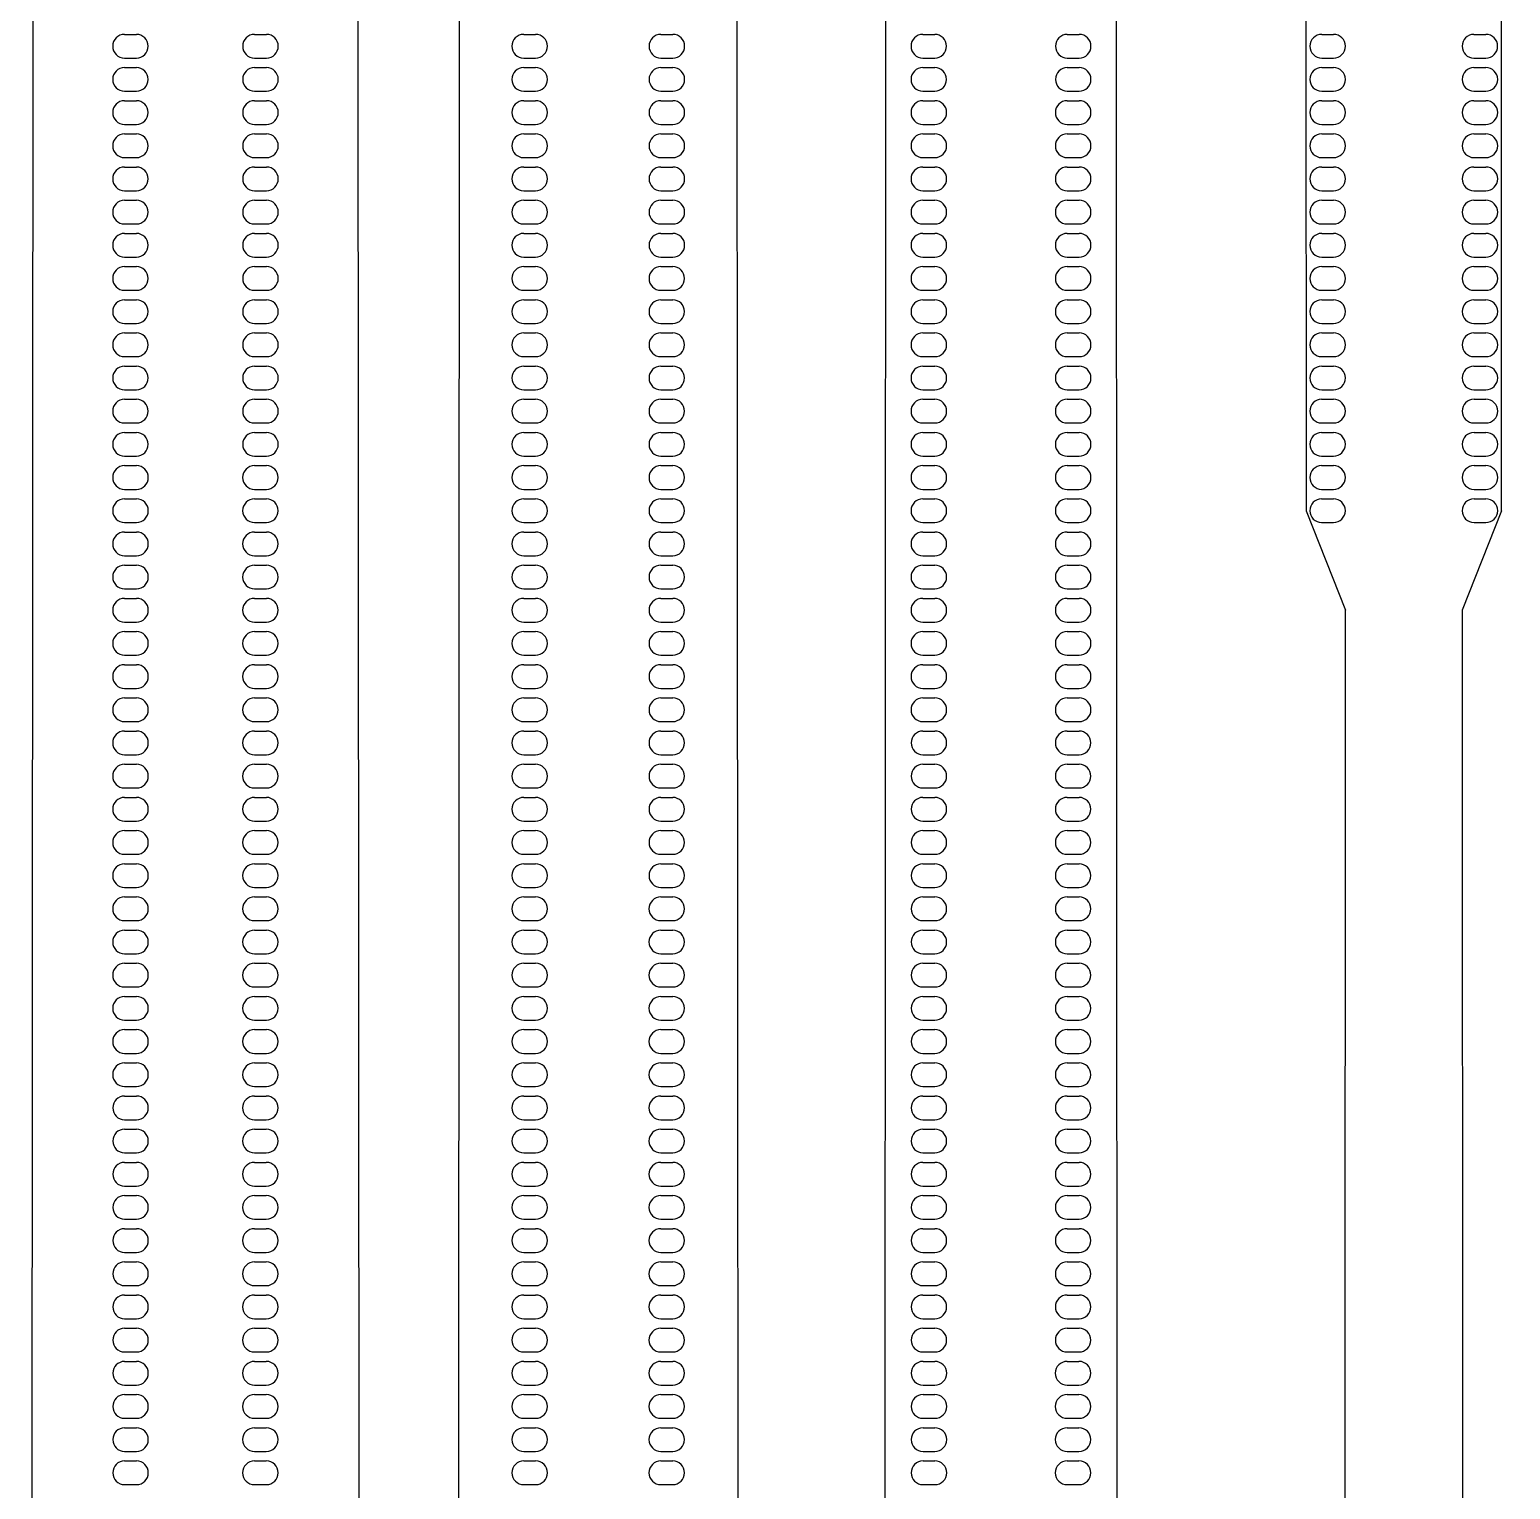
# Model space of a CAD drawing. Header units: millimetres. Extents: x -12.5 to 12.5, y -37.5 to 37.5.
# Drawn here: x -2.9 to 0.225, y -15.515 to -12.435 of the extents above; entities that cross this region are included whole.
import ezdxf

# ---------------------------------------------------------------- set-up
doc = ezdxf.new("R2010")
doc.units = ezdxf.units.MM

msp = doc.modelspace()

# ---------------------------------------------------------------- linework, layer by layer
at = {"color": 7, "linetype": 'Continuous'}
for p, q in [((-2.875, 24), (-2.9, -25)), ((-2.2, -25), (-2.225, 24)), ((-1.975, 24), (-2, -25)), ((-1.4, -25), (-1.425, 24)), ((-1.075, 24), (-1.1, -25)), ((-0.6, -25), (-0.625, 24)), ((-0.225, 24), (-0.2059, -13.45)), ((0.2059, -13.45), (0.225, 24)), ((-2.6997, -12.445), (-2.6747, -12.445)), ((-2.4253, -12.445), (-2.4003, -12.445)), ((-1.8573, -12.445), (-1.8323, -12.445)), ((-1.5677, -12.445), (-1.5427, -12.445)), ((-1.0149, -12.445), (-0.9899, -12.445)), ((-0.7101, -12.445), (-0.6851, -12.445)), ((-0.1731, -12.445), (-0.1481, -12.445)), ((0.1481, -12.445), (0.1731, -12.445)), ((-2.6997, -12.495), (-2.6747, -12.495)), ((-2.4253, -12.495), (-2.4003, -12.495)), ((-1.8573, -12.495), (-1.8323, -12.495)), ((-1.5677, -12.495), (-1.5427, -12.495)), ((-1.0149, -12.495), (-0.9899, -12.495)), ((-0.7101, -12.495), (-0.6851, -12.495)), ((-0.1731, -12.495), (-0.1481, -12.495)), ((0.1481, -12.495), (0.1731, -12.495)), ((-2.6997, -12.515), (-2.6747, -12.515)), ((-2.4253, -12.515), (-2.4003, -12.515)), ((-1.8573, -12.515), (-1.8323, -12.515)), ((-1.5677, -12.515), (-1.5427, -12.515)), ((-1.0149, -12.515), (-0.9899, -12.515)), ((-0.7101, -12.515), (-0.6851, -12.515)), ((-0.1732, -12.515), (-0.1482, -12.515)), ((0.1482, -12.515), (0.1732, -12.515)), ((-2.6997, -12.565), (-2.6747, -12.565)), ((-2.6997, -12.585), (-2.6747, -12.585)), ((-2.4253, -12.565), (-2.4003, -12.565)), ((-2.4253, -12.585), (-2.4003, -12.585)), ((-1.8573, -12.565), (-1.8323, -12.565)), ((-1.8573, -12.585), (-1.8323, -12.585)), ((-1.5677, -12.565), (-1.5427, -12.565)), ((-1.5677, -12.585), (-1.5427, -12.585)), ((-1.0149, -12.565), (-0.9899, -12.565)), ((-1.0148, -12.585), (-0.9898, -12.585)), ((-0.7102, -12.585), (-0.6852, -12.585)), ((-0.7101, -12.565), (-0.6851, -12.565)), ((-0.1732, -12.565), (-0.1482, -12.565)), ((-0.1732, -12.585), (-0.1482, -12.585)), ((0.1482, -12.565), (0.1732, -12.565)), ((0.1482, -12.585), (0.1732, -12.585)), ((-2.6997, -12.635), (-2.6747, -12.635)), ((-2.6997, -12.655), (-2.6747, -12.655)), ((-2.4253, -12.635), (-2.4003, -12.635)), ((-2.4253, -12.655), (-2.4003, -12.655)), ((-1.8573, -12.635), (-1.8323, -12.635)), ((-1.8573, -12.655), (-1.8323, -12.655)), ((-1.5677, -12.635), (-1.5427, -12.635)), ((-1.5677, -12.655), (-1.5427, -12.655)), ((-1.0148, -12.635), (-0.9898, -12.635)), ((-1.0148, -12.655), (-0.9898, -12.655)), ((-0.7102, -12.635), (-0.6852, -12.635)), ((-0.7102, -12.655), (-0.6852, -12.655)), ((-0.1732, -12.635), (-0.1482, -12.635)), ((-0.1732, -12.655), (-0.1482, -12.655)), ((0.1482, -12.635), (0.1732, -12.635)), ((0.1482, -12.655), (0.1732, -12.655)), ((-2.6997, -12.705), (-2.6747, -12.705)), ((-2.4253, -12.705), (-2.4003, -12.705)), ((-1.8573, -12.705), (-1.8323, -12.705)), ((-1.5677, -12.705), (-1.5427, -12.705)), ((-1.0148, -12.705), (-0.9898, -12.705)), ((-0.7102, -12.705), (-0.6852, -12.705)), ((-0.1732, -12.705), (-0.1482, -12.705)), ((0.1482, -12.705), (0.1732, -12.705)), ((-2.6997, -12.725), (-2.6747, -12.725)), ((-2.4253, -12.725), (-2.4003, -12.725)), ((-1.8573, -12.725), (-1.8323, -12.725)), ((-1.5677, -12.725), (-1.5427, -12.725)), ((-1.0148, -12.725), (-0.9898, -12.725)), ((-0.7102, -12.725), (-0.6852, -12.725)), ((-0.1732, -12.725), (-0.1482, -12.725)), ((0.1482, -12.725), (0.1732, -12.725)), ((-2.6997, -12.775), (-2.6747, -12.775)), ((-2.4253, -12.775), (-2.4003, -12.775)), ((-1.8573, -12.775), (-1.8323, -12.775)), ((-1.5677, -12.775), (-1.5427, -12.775)), ((-1.0148, -12.775), (-0.9898, -12.775)), ((-0.7102, -12.775), (-0.6852, -12.775)), ((-0.1732, -12.775), (-0.1482, -12.775)), ((0.1482, -12.775), (0.1732, -12.775)), ((-2.6997, -12.795), (-2.6747, -12.795)), ((-2.4253, -12.795), (-2.4003, -12.795)), ((-1.8573, -12.795), (-1.8323, -12.795)), ((-1.5677, -12.795), (-1.5427, -12.795)), ((-1.0148, -12.795), (-0.9898, -12.795)), ((-0.7102, -12.795), (-0.6852, -12.795)), ((-0.1732, -12.795), (-0.1482, -12.795)), ((0.1482, -12.795), (0.1732, -12.795)), ((-2.6997, -12.845), (-2.6747, -12.845)), ((-2.6997, -12.865), (-2.6747, -12.865)), ((-2.4253, -12.845), (-2.4003, -12.845)), ((-2.4253, -12.865), (-2.4003, -12.865)), ((-1.8573, -12.845), (-1.8323, -12.845)), ((-1.8573, -12.865), (-1.8323, -12.865)), ((-1.5677, -12.845), (-1.5427, -12.845)), ((-1.5677, -12.865), (-1.5427, -12.865)), ((-1.0148, -12.845), (-0.9898, -12.845)), ((-1.0148, -12.865), (-0.9898, -12.865)), ((-0.7102, -12.845), (-0.6852, -12.845)), ((-0.7102, -12.865), (-0.6852, -12.865)), ((-0.1732, -12.845), (-0.1482, -12.845)), ((-0.1732, -12.865), (-0.1482, -12.865)), ((0.1482, -12.845), (0.1732, -12.845)), ((0.1482, -12.865), (0.1732, -12.865)), ((-2.6997, -12.915), (-2.6747, -12.915)), ((-2.6997, -12.935), (-2.6747, -12.935)), ((-2.4253, -12.915), (-2.4003, -12.915)), ((-2.4253, -12.935), (-2.4003, -12.935)), ((-1.8573, -12.915), (-1.8323, -12.915)), ((-1.8572, -12.935), (-1.8322, -12.935)), ((-1.5678, -12.935), (-1.5428, -12.935)), ((-1.5677, -12.915), (-1.5427, -12.915)), ((-1.0148, -12.915), (-0.9898, -12.915)), ((-1.0148, -12.935), (-0.9898, -12.935)), ((-0.7102, -12.915), (-0.6852, -12.915)), ((-0.7102, -12.935), (-0.6852, -12.935)), ((-0.1732, -12.915), (-0.1482, -12.915)), ((-0.1732, -12.935), (-0.1482, -12.935)), ((0.1482, -12.915), (0.1732, -12.915)), ((0.1482, -12.935), (0.1732, -12.935)), ((-2.6997, -12.985), (-2.6747, -12.985)), ((-2.4253, -12.985), (-2.4003, -12.985)), ((-1.8572, -12.985), (-1.8322, -12.985)), ((-1.5678, -12.985), (-1.5428, -12.985)), ((-1.0148, -12.985), (-0.9898, -12.985)), ((-0.7102, -12.985), (-0.6852, -12.985)), ((-0.1732, -12.985), (-0.1482, -12.985)), ((0.1482, -12.985), (0.1732, -12.985)), ((-2.6997, -13.005), (-2.6747, -13.005)), ((-2.4253, -13.005), (-2.4003, -13.005)), ((-1.8572, -13.005), (-1.8322, -13.005)), ((-1.5678, -13.005), (-1.5428, -13.005)), ((-1.0148, -13.005), (-0.9898, -13.005)), ((-0.7102, -13.005), (-0.6852, -13.005)), ((-0.1732, -13.005), (-0.1482, -13.005)), ((0.1482, -13.005), (0.1732, -13.005)), ((-2.6997, -13.055), (-2.6747, -13.055)), ((-2.4253, -13.055), (-2.4003, -13.055)), ((-1.8572, -13.055), (-1.8322, -13.055)), ((-1.5678, -13.055), (-1.5428, -13.055)), ((-1.0148, -13.055), (-0.9898, -13.055)), ((-0.7102, -13.055), (-0.6852, -13.055)), ((-0.1732, -13.055), (-0.1482, -13.055)), ((0.1482, -13.055), (0.1732, -13.055)), ((-2.6997, -13.075), (-2.6747, -13.075)), ((-2.4253, -13.075), (-2.4003, -13.075)), ((-1.8572, -13.075), (-1.8322, -13.075)), ((-1.5678, -13.075), (-1.5428, -13.075)), ((-1.0148, -13.075), (-0.9898, -13.075)), ((-0.7102, -13.075), (-0.6852, -13.075)), ((-0.1732, -13.075), (-0.1482, -13.075)), ((0.1482, -13.075), (0.1732, -13.075)), ((-2.6997, -13.125), (-2.6747, -13.125)), ((-2.6997, -13.145), (-2.6747, -13.145)), ((-2.4253, -13.125), (-2.4003, -13.125)), ((-2.4253, -13.145), (-2.4003, -13.145)), ((-1.8572, -13.125), (-1.8322, -13.125)), ((-1.8572, -13.145), (-1.8322, -13.145)), ((-1.5678, -13.125), (-1.5428, -13.125)), ((-1.5678, -13.145), (-1.5428, -13.145)), ((-1.0148, -13.125), (-0.9898, -13.125)), ((-1.0148, -13.145), (-0.9898, -13.145)), ((-0.7102, -13.125), (-0.6852, -13.125)), ((-0.7102, -13.145), (-0.6852, -13.145)), ((-0.1732, -13.125), (-0.1482, -13.125)), ((-0.1732, -13.145), (-0.1482, -13.145)), ((0.1482, -13.125), (0.1732, -13.125)), ((0.1482, -13.145), (0.1732, -13.145)), ((-2.6997, -13.195), (-2.6747, -13.195)), ((-2.6997, -13.215), (-2.6747, -13.215)), ((-2.4253, -13.195), (-2.4003, -13.195)), ((-2.4253, -13.215), (-2.4003, -13.215)), ((-1.8572, -13.195), (-1.8322, -13.195)), ((-1.8572, -13.215), (-1.8322, -13.215)), ((-1.5678, -13.195), (-1.5428, -13.195)), ((-1.5678, -13.215), (-1.5428, -13.215)), ((-1.0148, -13.195), (-0.9898, -13.195)), ((-1.0148, -13.215), (-0.9898, -13.215)), ((-0.7102, -13.195), (-0.6852, -13.195)), ((-0.7102, -13.215), (-0.6852, -13.215)), ((-0.1733, -13.215), (-0.1483, -13.215)), ((-0.1732, -13.195), (-0.1482, -13.195)), ((0.1482, -13.195), (0.1732, -13.195)), ((0.1483, -13.215), (0.1733, -13.215)), ((-2.6997, -13.265), (-2.6747, -13.265)), ((-2.4253, -13.265), (-2.4003, -13.265)), ((-1.8572, -13.265), (-1.8322, -13.265)), ((-1.5678, -13.265), (-1.5428, -13.265)), ((-1.0148, -13.265), (-0.9898, -13.265)), ((-0.7102, -13.265), (-0.6852, -13.265)), ((-0.1733, -13.265), (-0.1483, -13.265)), ((0.1483, -13.265), (0.1733, -13.265)), ((-2.6997, -13.285), (-2.6747, -13.285)), ((-2.4253, -13.285), (-2.4003, -13.285)), ((-1.8572, -13.285), (-1.8322, -13.285)), ((-1.5678, -13.285), (-1.5428, -13.285)), ((-1.0148, -13.285), (-0.9898, -13.285)), ((-0.7102, -13.285), (-0.6852, -13.285)), ((-0.1733, -13.285), (-0.1483, -13.285)), ((0.1483, -13.285), (0.1733, -13.285)), ((-2.6997, -13.335), (-2.6747, -13.335)), ((-2.4253, -13.335), (-2.4003, -13.335)), ((-1.8572, -13.335), (-1.8322, -13.335)), ((-1.5678, -13.335), (-1.5428, -13.335)), ((-1.0148, -13.335), (-0.9898, -13.335)), ((-0.7102, -13.335), (-0.6852, -13.335)), ((-0.1733, -13.335), (-0.1483, -13.335)), ((0.1483, -13.335), (0.1733, -13.335)), ((-2.6996, -13.355), (-2.6746, -13.355)), ((-2.4254, -13.355), (-2.4004, -13.355)), ((-1.8572, -13.355), (-1.8322, -13.355)), ((-1.5678, -13.355), (-1.5428, -13.355)), ((-1.0148, -13.355), (-0.9898, -13.355)), ((-0.7102, -13.355), (-0.6852, -13.355)), ((-0.1733, -13.355), (-0.1483, -13.355)), ((0.1483, -13.355), (0.1733, -13.355)), ((-2.6996, -13.405), (-2.6746, -13.405)), ((-2.4254, -13.405), (-2.4004, -13.405)), ((-1.8572, -13.405), (-1.8322, -13.405)), ((-1.5678, -13.405), (-1.5428, -13.405)), ((-1.0148, -13.405), (-0.9898, -13.405)), ((-0.7102, -13.405), (-0.6852, -13.405)), ((-0.1733, -13.405), (-0.1483, -13.405)), ((0.1483, -13.405), (0.1733, -13.405)), ((-2.6996, -13.425), (-2.6746, -13.425)), ((-2.4254, -13.425), (-2.4004, -13.425)), ((-1.8572, -13.425), (-1.8322, -13.425)), ((-1.5678, -13.425), (-1.5428, -13.425)), ((-1.0148, -13.425), (-0.9898, -13.425)), ((-0.7102, -13.425), (-0.6852, -13.425)), ((-0.1733, -13.425), (-0.1483, -13.425)), ((0.1483, -13.425), (0.1733, -13.425)), ((-0.2059, -13.45), (-0.1233, -13.66)), ((0.2059, -13.45), (0.1233, -13.66)), ((-2.6996, -13.475), (-2.6746, -13.475)), ((-2.6996, -13.495), (-2.6746, -13.495)), ((-2.4254, -13.475), (-2.4004, -13.475)), ((-2.4254, -13.495), (-2.4004, -13.495)), ((-1.8572, -13.475), (-1.8322, -13.475)), ((-1.8572, -13.495), (-1.8322, -13.495)), ((-1.5678, -13.475), (-1.5428, -13.475)), ((-1.5678, -13.495), (-1.5428, -13.495)), ((-1.0148, -13.475), (-0.9898, -13.475)), ((-1.0148, -13.495), (-0.9898, -13.495)), ((-0.7102, -13.475), (-0.6852, -13.475)), ((-0.7102, -13.495), (-0.6852, -13.495)), ((-0.1733, -13.475), (-0.1483, -13.475)), ((0.1483, -13.475), (0.1733, -13.475)), ((-2.6996, -13.545), (-2.6746, -13.545)), ((-2.4254, -13.545), (-2.4004, -13.545)), ((-1.8572, -13.545), (-1.8322, -13.545)), ((-1.5678, -13.545), (-1.5428, -13.545)), ((-1.0148, -13.545), (-0.9898, -13.545)), ((-0.7102, -13.545), (-0.6852, -13.545)), ((-2.6996, -13.565), (-2.6746, -13.565)), ((-2.4254, -13.565), (-2.4004, -13.565)), ((-1.8572, -13.565), (-1.8322, -13.565)), ((-1.5678, -13.565), (-1.5428, -13.565)), ((-1.0148, -13.565), (-0.9898, -13.565)), ((-0.7102, -13.565), (-0.6852, -13.565)), ((-2.6996, -13.615), (-2.6746, -13.615)), ((-2.4254, -13.615), (-2.4004, -13.615)), ((-1.8572, -13.615), (-1.8322, -13.615)), ((-1.5678, -13.615), (-1.5428, -13.615)), ((-1.0148, -13.615), (-0.9898, -13.615)), ((-0.7102, -13.615), (-0.6852, -13.615)), ((-2.6996, -13.635), (-2.6746, -13.635)), ((-2.4254, -13.635), (-2.4004, -13.635)), ((-1.8572, -13.635), (-1.8322, -13.635)), ((-1.5678, -13.635), (-1.5428, -13.635)), ((-1.0148, -13.635), (-0.9898, -13.635)), ((-0.7102, -13.635), (-0.6852, -13.635)), ((-2.6996, -13.685), (-2.6746, -13.685)), ((-2.4254, -13.685), (-2.4004, -13.685)), ((-1.8572, -13.685), (-1.8322, -13.685)), ((-1.5678, -13.685), (-1.5428, -13.685)), ((-1.0148, -13.685), (-0.9898, -13.685)), ((-0.7102, -13.685), (-0.6852, -13.685)), ((-0.1245, -21.36), (-0.1233, -13.66)), ((0.1233, -13.66), (0.1245, -21.36)), ((-2.6996, -13.705), (-2.6746, -13.705)), ((-2.4254, -13.705), (-2.4004, -13.705)), ((-1.8572, -13.705), (-1.8322, -13.705)), ((-1.5678, -13.705), (-1.5428, -13.705)), ((-1.0148, -13.705), (-0.9898, -13.705)), ((-0.7102, -13.705), (-0.6852, -13.705)), ((-2.6996, -13.755), (-2.6746, -13.755)), ((-2.6996, -13.775), (-2.6746, -13.775)), ((-2.4254, -13.755), (-2.4004, -13.755)), ((-2.4254, -13.775), (-2.4004, -13.775)), ((-1.8572, -13.755), (-1.8322, -13.755)), ((-1.8572, -13.775), (-1.8322, -13.775)), ((-1.5678, -13.755), (-1.5428, -13.755)), ((-1.5678, -13.775), (-1.5428, -13.775)), ((-1.0148, -13.755), (-0.9898, -13.755)), ((-1.0148, -13.775), (-0.9898, -13.775)), ((-0.7102, -13.755), (-0.6852, -13.755)), ((-0.7102, -13.775), (-0.6852, -13.775)), ((-2.6996, -13.825), (-2.6746, -13.825)), ((-2.4254, -13.825), (-2.4004, -13.825)), ((-1.8572, -13.825), (-1.8322, -13.825)), ((-1.5678, -13.825), (-1.5428, -13.825)), ((-1.0148, -13.825), (-0.9898, -13.825)), ((-0.7102, -13.825), (-0.6852, -13.825)), ((-2.6996, -13.845), (-2.6746, -13.845)), ((-2.4254, -13.845), (-2.4004, -13.845)), ((-1.8572, -13.845), (-1.8322, -13.845)), ((-1.5678, -13.845), (-1.5428, -13.845)), ((-1.0148, -13.845), (-0.9898, -13.845)), ((-0.7102, -13.845), (-0.6852, -13.845)), ((-2.6996, -13.895), (-2.6746, -13.895)), ((-2.4254, -13.895), (-2.4004, -13.895)), ((-1.8572, -13.895), (-1.8322, -13.895)), ((-1.5678, -13.895), (-1.5428, -13.895)), ((-1.0148, -13.895), (-0.9898, -13.895)), ((-0.7102, -13.895), (-0.6852, -13.895)), ((-2.6996, -13.915), (-2.6746, -13.915)), ((-2.4254, -13.915), (-2.4004, -13.915)), ((-1.8572, -13.915), (-1.8322, -13.915)), ((-1.5678, -13.915), (-1.5428, -13.915)), ((-1.0147, -13.915), (-0.9897, -13.915)), ((-0.7103, -13.915), (-0.6853, -13.915)), ((-2.6996, -13.965), (-2.6746, -13.965)), ((-2.4254, -13.965), (-2.4004, -13.965)), ((-1.8572, -13.965), (-1.8322, -13.965)), ((-1.5678, -13.965), (-1.5428, -13.965)), ((-1.0147, -13.965), (-0.9897, -13.965)), ((-0.7103, -13.965), (-0.6853, -13.965)), ((-2.6996, -13.985), (-2.6746, -13.985)), ((-2.4254, -13.985), (-2.4004, -13.985)), ((-1.8572, -13.985), (-1.8322, -13.985)), ((-1.5678, -13.985), (-1.5428, -13.985)), ((-1.0147, -13.985), (-0.9897, -13.985)), ((-0.7103, -13.985), (-0.6853, -13.985)), ((-2.6996, -14.035), (-2.6746, -14.035)), ((-2.6996, -14.055), (-2.6746, -14.055)), ((-2.4254, -14.035), (-2.4004, -14.035)), ((-2.4254, -14.055), (-2.4004, -14.055)), ((-1.8572, -14.035), (-1.8322, -14.035)), ((-1.8572, -14.055), (-1.8322, -14.055)), ((-1.5678, -14.035), (-1.5428, -14.035)), ((-1.5678, -14.055), (-1.5428, -14.055)), ((-1.0147, -14.035), (-0.9897, -14.035)), ((-1.0147, -14.055), (-0.9897, -14.055)), ((-0.7103, -14.035), (-0.6853, -14.035)), ((-0.7103, -14.055), (-0.6853, -14.055)), ((-2.6996, -14.105), (-2.6746, -14.105)), ((-2.4254, -14.105), (-2.4004, -14.105)), ((-1.8572, -14.105), (-1.8322, -14.105)), ((-1.5678, -14.105), (-1.5428, -14.105)), ((-1.0147, -14.105), (-0.9897, -14.105)), ((-0.7103, -14.105), (-0.6853, -14.105)), ((-2.6996, -14.125), (-2.6746, -14.125)), ((-2.4254, -14.125), (-2.4004, -14.125)), ((-1.8572, -14.125), (-1.8322, -14.125)), ((-1.5678, -14.125), (-1.5428, -14.125)), ((-1.0147, -14.125), (-0.9897, -14.125)), ((-0.7103, -14.125), (-0.6853, -14.125)), ((-2.6996, -14.175), (-2.6746, -14.175)), ((-2.4254, -14.175), (-2.4004, -14.175)), ((-1.8572, -14.175), (-1.8322, -14.175)), ((-1.5678, -14.175), (-1.5428, -14.175)), ((-1.0147, -14.175), (-0.9897, -14.175)), ((-0.7103, -14.175), (-0.6853, -14.175)), ((-2.6996, -14.195), (-2.6746, -14.195)), ((-2.4254, -14.195), (-2.4004, -14.195)), ((-1.8572, -14.195), (-1.8322, -14.195)), ((-1.5678, -14.195), (-1.5428, -14.195)), ((-1.0147, -14.195), (-0.9897, -14.195)), ((-0.7103, -14.195), (-0.6853, -14.195)), ((-2.6996, -14.245), (-2.6746, -14.245)), ((-2.4254, -14.245), (-2.4004, -14.245)), ((-1.8572, -14.245), (-1.8322, -14.245)), ((-1.5678, -14.245), (-1.5428, -14.245)), ((-1.0147, -14.245), (-0.9897, -14.245)), ((-0.7103, -14.245), (-0.6853, -14.245)), ((-2.6996, -14.265), (-2.6746, -14.265)), ((-2.4254, -14.265), (-2.4004, -14.265)), ((-1.8571, -14.265), (-1.8321, -14.265)), ((-1.5679, -14.265), (-1.5429, -14.265)), ((-1.0147, -14.265), (-0.9897, -14.265)), ((-0.7103, -14.265), (-0.6853, -14.265)), ((-2.6996, -14.315), (-2.6746, -14.315)), ((-2.6996, -14.335), (-2.6746, -14.335)), ((-2.4254, -14.315), (-2.4004, -14.315)), ((-2.4254, -14.335), (-2.4004, -14.335)), ((-1.8571, -14.315), (-1.8321, -14.315)), ((-1.8571, -14.335), (-1.8321, -14.335)), ((-1.5679, -14.315), (-1.5429, -14.315)), ((-1.5679, -14.335), (-1.5429, -14.335)), ((-1.0147, -14.315), (-0.9897, -14.315)), ((-1.0147, -14.335), (-0.9897, -14.335)), ((-0.7103, -14.315), (-0.6853, -14.315)), ((-0.7103, -14.335), (-0.6853, -14.335)), ((-2.6996, -14.385), (-2.6746, -14.385)), ((-2.6996, -14.405), (-2.6746, -14.405)), ((-2.4254, -14.385), (-2.4004, -14.385)), ((-2.4254, -14.405), (-2.4004, -14.405)), ((-1.8571, -14.385), (-1.8321, -14.385)), ((-1.8571, -14.405), (-1.8321, -14.405)), ((-1.5679, -14.385), (-1.5429, -14.385)), ((-1.5679, -14.405), (-1.5429, -14.405)), ((-1.0147, -14.385), (-0.9897, -14.385)), ((-1.0147, -14.405), (-0.9897, -14.405)), ((-0.7103, -14.385), (-0.6853, -14.385)), ((-0.7103, -14.405), (-0.6853, -14.405)), ((-2.6996, -14.455), (-2.6746, -14.455)), ((-2.4254, -14.455), (-2.4004, -14.455)), ((-1.8571, -14.455), (-1.8321, -14.455)), ((-1.5679, -14.455), (-1.5429, -14.455)), ((-1.0147, -14.455), (-0.9897, -14.455)), ((-0.7103, -14.455), (-0.6853, -14.455)), ((-2.6996, -14.475), (-2.6746, -14.475)), ((-2.4254, -14.475), (-2.4004, -14.475)), ((-1.8571, -14.475), (-1.8321, -14.475)), ((-1.5679, -14.475), (-1.5429, -14.475)), ((-1.0147, -14.475), (-0.9897, -14.475)), ((-0.7103, -14.475), (-0.6853, -14.475)), ((-2.6996, -14.525), (-2.6746, -14.525)), ((-2.4254, -14.525), (-2.4004, -14.525)), ((-1.8571, -14.525), (-1.8321, -14.525)), ((-1.5679, -14.525), (-1.5429, -14.525)), ((-1.0147, -14.525), (-0.9897, -14.525)), ((-0.7103, -14.525), (-0.6853, -14.525)), ((-2.6996, -14.545), (-2.6746, -14.545)), ((-2.4254, -14.545), (-2.4004, -14.545)), ((-1.8571, -14.545), (-1.8321, -14.545)), ((-1.5679, -14.545), (-1.5429, -14.545)), ((-1.0147, -14.545), (-0.9897, -14.545)), ((-0.7103, -14.545), (-0.6853, -14.545)), ((-2.6996, -14.595), (-2.6746, -14.595)), ((-2.6996, -14.615), (-2.6746, -14.615)), ((-2.4254, -14.595), (-2.4004, -14.595)), ((-2.4254, -14.615), (-2.4004, -14.615)), ((-1.8571, -14.595), (-1.8321, -14.595)), ((-1.8571, -14.615), (-1.8321, -14.615)), ((-1.5679, -14.595), (-1.5429, -14.595)), ((-1.5679, -14.615), (-1.5429, -14.615)), ((-1.0147, -14.595), (-0.9897, -14.595)), ((-1.0147, -14.615), (-0.9897, -14.615)), ((-0.7103, -14.595), (-0.6853, -14.595)), ((-0.7103, -14.615), (-0.6853, -14.615)), ((-2.6996, -14.665), (-2.6746, -14.665)), ((-2.6995, -14.685), (-2.6745, -14.685)), ((-2.4255, -14.685), (-2.4005, -14.685)), ((-2.4254, -14.665), (-2.4004, -14.665)), ((-1.8571, -14.665), (-1.8321, -14.665)), ((-1.8571, -14.685), (-1.8321, -14.685)), ((-1.5679, -14.665), (-1.5429, -14.665)), ((-1.5679, -14.685), (-1.5429, -14.685)), ((-1.0147, -14.665), (-0.9897, -14.665)), ((-1.0147, -14.685), (-0.9897, -14.685)), ((-0.7103, -14.665), (-0.6853, -14.665)), ((-0.7103, -14.685), (-0.6853, -14.685)), ((-2.6995, -14.735), (-2.6745, -14.735)), ((-2.4255, -14.735), (-2.4005, -14.735)), ((-1.8571, -14.735), (-1.8321, -14.735)), ((-1.5679, -14.735), (-1.5429, -14.735)), ((-1.0147, -14.735), (-0.9897, -14.735)), ((-0.7103, -14.735), (-0.6853, -14.735)), ((-2.6995, -14.755), (-2.6745, -14.755)), ((-2.4255, -14.755), (-2.4005, -14.755)), ((-1.8571, -14.755), (-1.8321, -14.755)), ((-1.5679, -14.755), (-1.5429, -14.755)), ((-1.0147, -14.755), (-0.9897, -14.755)), ((-0.7103, -14.755), (-0.6853, -14.755)), ((-2.6995, -14.805), (-2.6745, -14.805)), ((-2.4255, -14.805), (-2.4005, -14.805)), ((-1.8571, -14.805), (-1.8321, -14.805)), ((-1.5679, -14.805), (-1.5429, -14.805)), ((-1.0147, -14.805), (-0.9897, -14.805)), ((-0.7103, -14.805), (-0.6853, -14.805)), ((-2.6995, -14.825), (-2.6745, -14.825)), ((-2.4255, -14.825), (-2.4005, -14.825)), ((-1.8571, -14.825), (-1.8321, -14.825)), ((-1.5679, -14.825), (-1.5429, -14.825)), ((-1.0147, -14.825), (-0.9897, -14.825)), ((-0.7103, -14.825), (-0.6853, -14.825)), ((-2.6995, -14.875), (-2.6745, -14.875)), ((-2.6995, -14.895), (-2.6745, -14.895)), ((-2.4255, -14.875), (-2.4005, -14.875)), ((-2.4255, -14.895), (-2.4005, -14.895)), ((-1.8571, -14.875), (-1.8321, -14.875)), ((-1.8571, -14.895), (-1.8321, -14.895)), ((-1.5679, -14.875), (-1.5429, -14.875)), ((-1.5679, -14.895), (-1.5429, -14.895)), ((-1.0147, -14.875), (-0.9897, -14.875)), ((-1.0147, -14.895), (-0.9897, -14.895)), ((-0.7103, -14.875), (-0.6853, -14.875)), ((-0.7103, -14.895), (-0.6853, -14.895)), ((-2.6995, -14.945), (-2.6745, -14.945)), ((-2.6995, -14.965), (-2.6745, -14.965)), ((-2.4255, -14.945), (-2.4005, -14.945)), ((-2.4255, -14.965), (-2.4005, -14.965)), ((-1.8571, -14.945), (-1.8321, -14.945)), ((-1.8571, -14.965), (-1.8321, -14.965)), ((-1.5679, -14.945), (-1.5429, -14.945)), ((-1.5679, -14.965), (-1.5429, -14.965)), ((-1.0147, -14.945), (-0.9897, -14.945)), ((-1.0147, -14.965), (-0.9897, -14.965)), ((-0.7103, -14.945), (-0.6853, -14.945)), ((-0.7103, -14.965), (-0.6853, -14.965)), ((-2.6995, -15.015), (-2.6745, -15.015)), ((-2.4255, -15.015), (-2.4005, -15.015)), ((-1.8571, -15.015), (-1.8321, -15.015)), ((-1.5679, -15.015), (-1.5429, -15.015)), ((-1.0147, -15.015), (-0.9897, -15.015)), ((-0.7103, -15.015), (-0.6853, -15.015)), ((-2.6995, -15.035), (-2.6745, -15.035)), ((-2.4255, -15.035), (-2.4005, -15.035)), ((-1.8571, -15.035), (-1.8321, -15.035)), ((-1.5679, -15.035), (-1.5429, -15.035)), ((-1.0147, -15.035), (-0.9897, -15.035)), ((-0.7103, -15.035), (-0.6853, -15.035)), ((-2.6995, -15.085), (-2.6745, -15.085)), ((-2.4255, -15.085), (-2.4005, -15.085)), ((-1.8571, -15.085), (-1.8321, -15.085)), ((-1.5679, -15.085), (-1.5429, -15.085)), ((-1.0147, -15.085), (-0.9897, -15.085)), ((-0.7103, -15.085), (-0.6853, -15.085)), ((-2.6995, -15.105), (-2.6745, -15.105)), ((-2.4255, -15.105), (-2.4005, -15.105)), ((-1.8571, -15.105), (-1.8321, -15.105)), ((-1.5679, -15.105), (-1.5429, -15.105)), ((-1.0147, -15.105), (-0.9897, -15.105)), ((-0.7103, -15.105), (-0.6853, -15.105)), ((-2.6995, -15.155), (-2.6745, -15.155)), ((-2.4255, -15.155), (-2.4005, -15.155)), ((-1.8571, -15.155), (-1.8321, -15.155)), ((-1.5679, -15.155), (-1.5429, -15.155)), ((-1.0147, -15.155), (-0.9897, -15.155)), ((-0.7103, -15.155), (-0.6853, -15.155)), ((-2.6995, -15.175), (-2.6745, -15.175)), ((-2.4255, -15.175), (-2.4005, -15.175)), ((-1.8571, -15.175), (-1.8321, -15.175)), ((-1.5679, -15.175), (-1.5429, -15.175)), ((-1.0147, -15.175), (-0.9897, -15.175)), ((-0.7103, -15.175), (-0.6853, -15.175)), ((-2.6995, -15.225), (-2.6745, -15.225)), ((-2.6995, -15.245), (-2.6745, -15.245)), ((-2.4255, -15.225), (-2.4005, -15.225)), ((-2.4255, -15.245), (-2.4005, -15.245)), ((-1.8571, -15.225), (-1.8321, -15.225)), ((-1.8571, -15.245), (-1.8321, -15.245)), ((-1.5679, -15.225), (-1.5429, -15.225)), ((-1.5679, -15.245), (-1.5429, -15.245)), ((-1.0147, -15.225), (-0.9897, -15.225)), ((-1.0146, -15.245), (-0.9896, -15.245)), ((-0.7104, -15.245), (-0.6854, -15.245)), ((-0.7103, -15.225), (-0.6853, -15.225)), ((-2.6995, -15.295), (-2.6745, -15.295)), ((-2.4255, -15.295), (-2.4005, -15.295)), ((-1.8571, -15.295), (-1.8321, -15.295)), ((-1.5679, -15.295), (-1.5429, -15.295)), ((-1.0146, -15.295), (-0.9896, -15.295)), ((-0.7104, -15.295), (-0.6854, -15.295)), ((-2.6995, -15.315), (-2.6745, -15.315)), ((-2.4255, -15.315), (-2.4005, -15.315)), ((-1.8571, -15.315), (-1.8321, -15.315)), ((-1.5679, -15.315), (-1.5429, -15.315)), ((-1.0146, -15.315), (-0.9896, -15.315)), ((-0.7104, -15.315), (-0.6854, -15.315)), ((-2.6995, -15.365), (-2.6745, -15.365)), ((-2.4255, -15.365), (-2.4005, -15.365)), ((-1.8571, -15.365), (-1.8321, -15.365)), ((-1.5679, -15.365), (-1.5429, -15.365)), ((-1.0146, -15.365), (-0.9896, -15.365)), ((-0.7104, -15.365), (-0.6854, -15.365)), ((-2.6995, -15.385), (-2.6745, -15.385)), ((-2.4255, -15.385), (-2.4005, -15.385)), ((-1.8571, -15.385), (-1.8321, -15.385)), ((-1.5679, -15.385), (-1.5429, -15.385)), ((-1.0146, -15.385), (-0.9896, -15.385)), ((-0.7104, -15.385), (-0.6854, -15.385)), ((-2.6995, -15.435), (-2.6745, -15.435)), ((-2.4255, -15.435), (-2.4005, -15.435)), ((-1.8571, -15.435), (-1.8321, -15.435)), ((-1.5679, -15.435), (-1.5429, -15.435)), ((-1.0146, -15.435), (-0.9896, -15.435)), ((-0.7104, -15.435), (-0.6854, -15.435)), ((-2.6995, -15.455), (-2.6745, -15.455)), ((-2.4255, -15.455), (-2.4005, -15.455)), ((-1.8571, -15.455), (-1.8321, -15.455)), ((-1.5679, -15.455), (-1.5429, -15.455)), ((-1.0146, -15.455), (-0.9896, -15.455)), ((-0.7104, -15.455), (-0.6854, -15.455)), ((-2.6995, -15.505), (-2.6745, -15.505)), ((-2.4255, -15.505), (-2.4005, -15.505)), ((-1.8571, -15.505), (-1.8321, -15.505)), ((-1.5679, -15.505), (-1.5429, -15.505)), ((-1.0146, -15.505), (-0.9896, -15.505)), ((-0.7104, -15.505), (-0.6854, -15.505))]:
    msp.add_line(p, q, dxfattribs=at)
for centre, start, end in [((-2.6997, -12.47), 90, 270), ((-2.6747, -12.47), 270, 90), ((-2.4253, -12.47), 90, 270), ((-2.4003, -12.47), 270, 90), ((-1.8573, -12.47), 90, 270), ((-1.8323, -12.47), 270, 90), ((-1.5677, -12.47), 90, 270), ((-1.5427, -12.47), 270, 90), ((-1.0149, -12.47), 90, 270), ((-0.9899, -12.47), 270, 90), ((-0.7101, -12.47), 90, 270), ((-0.6851, -12.47), 270, 90), ((-0.1731, -12.47), 90, 270), ((-0.1481, -12.47), 270, 90), ((0.1481, -12.47), 90, 270), ((0.1731, -12.47), 270, 90), ((-2.6997, -12.54), 90, 270), ((-2.6747, -12.54), 270, 90), ((-2.4253, -12.54), 90, 270), ((-2.4003, -12.54), 270, 90), ((-1.8573, -12.54), 90, 270), ((-1.8323, -12.54), 270, 90), ((-1.5677, -12.54), 90, 270), ((-1.5427, -12.54), 270, 90), ((-1.0149, -12.54), 90, 270), ((-0.9899, -12.54), 270, 90), ((-0.7101, -12.54), 90, 270), ((-0.6851, -12.54), 270, 90), ((-0.1732, -12.54), 90, 270), ((-0.1482, -12.54), 270, 90), ((0.1482, -12.54), 90, 270), ((0.1732, -12.54), 270, 90), ((-2.6997, -12.61), 90, 270), ((-2.6747, -12.61), 270, 90), ((-2.4253, -12.61), 90, 270), ((-2.4003, -12.61), 270, 90), ((-1.8573, -12.61), 90, 270), ((-1.8323, -12.61), 270, 90), ((-1.5677, -12.61), 90, 270), ((-1.5427, -12.61), 270, 90), ((-1.0148, -12.61), 90, 270), ((-0.9898, -12.61), 270, 90), ((-0.7102, -12.61), 90, 270), ((-0.6852, -12.61), 270, 90), ((-0.1732, -12.61), 90, 270), ((-0.1482, -12.61), 270, 90), ((0.1482, -12.61), 90, 270), ((0.1732, -12.61), 270, 90), ((-2.6997, -12.68), 90, 270), ((-2.6747, -12.68), 270, 90), ((-2.4253, -12.68), 90, 270), ((-2.4003, -12.68), 270, 90), ((-1.8573, -12.68), 90, 270), ((-1.8323, -12.68), 270, 90), ((-1.5677, -12.68), 90, 270), ((-1.5427, -12.68), 270, 90), ((-1.0148, -12.68), 90, 270), ((-0.9898, -12.68), 270, 90), ((-0.7102, -12.68), 90, 270), ((-0.6852, -12.68), 270, 90), ((-0.1732, -12.68), 90, 270), ((-0.1482, -12.68), 270, 90), ((0.1482, -12.68), 90, 270), ((0.1732, -12.68), 270, 90), ((-2.6997, -12.75), 90, 270), ((-2.6747, -12.75), 270, 90), ((-2.4253, -12.75), 90, 270), ((-2.4003, -12.75), 270, 90), ((-1.8573, -12.75), 90, 270), ((-1.8323, -12.75), 270, 90), ((-1.5677, -12.75), 90, 270), ((-1.5427, -12.75), 270, 90), ((-1.0148, -12.75), 90, 270), ((-0.9898, -12.75), 270, 90), ((-0.7102, -12.75), 90, 270), ((-0.6852, -12.75), 270, 90), ((-0.1732, -12.75), 90, 270), ((-0.1482, -12.75), 270, 90), ((0.1482, -12.75), 90, 270), ((0.1732, -12.75), 270, 90), ((-2.6997, -12.82), 90, 270), ((-2.6747, -12.82), 270, 90), ((-2.4253, -12.82), 90, 270), ((-2.4003, -12.82), 270, 90), ((-1.8573, -12.82), 90, 270), ((-1.8323, -12.82), 270, 90), ((-1.5677, -12.82), 90, 270), ((-1.5427, -12.82), 270, 90), ((-1.0148, -12.82), 90, 270), ((-0.9898, -12.82), 270, 90), ((-0.7102, -12.82), 90, 270), ((-0.6852, -12.82), 270, 90), ((-0.1732, -12.82), 90, 270), ((-0.1482, -12.82), 270, 90), ((0.1482, -12.82), 90, 270), ((0.1732, -12.82), 270, 90), ((-2.6997, -12.89), 90, 270), ((-2.6747, -12.89), 270, 90), ((-2.4253, -12.89), 90, 270), ((-2.4003, -12.89), 270, 90), ((-1.8573, -12.89), 90, 270), ((-1.8323, -12.89), 270, 90), ((-1.5677, -12.89), 90, 270), ((-1.5427, -12.89), 270, 90), ((-1.0148, -12.89), 90, 270), ((-0.9898, -12.89), 270, 90), ((-0.7102, -12.89), 90, 270), ((-0.6852, -12.89), 270, 90), ((-0.1732, -12.89), 90, 270), ((-0.1482, -12.89), 270, 90), ((0.1482, -12.89), 90, 270), ((0.1732, -12.89), 270, 90), ((-2.6997, -12.96), 90, 270), ((-2.6747, -12.96), 270, 90), ((-2.4253, -12.96), 90, 270), ((-2.4003, -12.96), 270, 90), ((-1.8572, -12.96), 90, 270), ((-1.8322, -12.96), 270, 90), ((-1.5678, -12.96), 90, 270), ((-1.5428, -12.96), 270, 90), ((-1.0148, -12.96), 90, 270), ((-0.9898, -12.96), 270, 90), ((-0.7102, -12.96), 90, 270), ((-0.6852, -12.96), 270, 90), ((-0.1732, -12.96), 90, 270), ((-0.1482, -12.96), 270, 90), ((0.1482, -12.96), 90, 270), ((0.1732, -12.96), 270, 90), ((-2.6997, -13.03), 90, 270), ((-2.6747, -13.03), 270, 90), ((-2.4253, -13.03), 90, 270), ((-2.4003, -13.03), 270, 90), ((-1.8572, -13.03), 90, 270), ((-1.8322, -13.03), 270, 90), ((-1.5678, -13.03), 90, 270), ((-1.5428, -13.03), 270, 90), ((-1.0148, -13.03), 90, 270), ((-0.9898, -13.03), 270, 90), ((-0.7102, -13.03), 90, 270), ((-0.6852, -13.03), 270, 90), ((-0.1732, -13.03), 90, 270), ((-0.1482, -13.03), 270, 90), ((0.1482, -13.03), 90, 270), ((0.1732, -13.03), 270, 90), ((-2.6997, -13.1), 90, 270), ((-2.6747, -13.1), 270, 90), ((-2.4253, -13.1), 90, 270), ((-2.4003, -13.1), 270, 90), ((-1.8572, -13.1), 90, 270), ((-1.8322, -13.1), 270, 90), ((-1.5678, -13.1), 90, 270), ((-1.5428, -13.1), 270, 90), ((-1.0148, -13.1), 90, 270), ((-0.9898, -13.1), 270, 90), ((-0.7102, -13.1), 90, 270), ((-0.6852, -13.1), 270, 90), ((-0.1732, -13.1), 90, 270), ((-0.1482, -13.1), 270, 90), ((0.1482, -13.1), 90, 270), ((0.1732, -13.1), 270, 90), ((-2.6997, -13.17), 90, 270), ((-2.6747, -13.17), 270, 90), ((-2.4253, -13.17), 90, 270), ((-2.4003, -13.17), 270, 90), ((-1.8572, -13.17), 90, 270), ((-1.8322, -13.17), 270, 90), ((-1.5678, -13.17), 90, 270), ((-1.5428, -13.17), 270, 90), ((-1.0148, -13.17), 90, 270), ((-0.9898, -13.17), 270, 90), ((-0.7102, -13.17), 90, 270), ((-0.6852, -13.17), 270, 90), ((-0.1732, -13.17), 90, 270), ((-0.1482, -13.17), 270, 90), ((0.1482, -13.17), 90, 270), ((0.1732, -13.17), 270, 90), ((-2.6997, -13.24), 90, 270), ((-2.6747, -13.24), 270, 90), ((-2.4253, -13.24), 90, 270), ((-2.4003, -13.24), 270, 90), ((-1.8572, -13.24), 90, 270), ((-1.8322, -13.24), 270, 90), ((-1.5678, -13.24), 90, 270), ((-1.5428, -13.24), 270, 90), ((-1.0148, -13.24), 90, 270), ((-0.9898, -13.24), 270, 90), ((-0.7102, -13.24), 90, 270), ((-0.6852, -13.24), 270, 90), ((-0.1733, -13.24), 90, 270), ((-0.1483, -13.24), 270, 90), ((0.1483, -13.24), 90, 270), ((0.1733, -13.24), 270, 90), ((-2.6997, -13.31), 90, 270), ((-2.6747, -13.31), 270, 90), ((-2.4253, -13.31), 90, 270), ((-2.4003, -13.31), 270, 90), ((-1.8572, -13.31), 90, 270), ((-1.8322, -13.31), 270, 90), ((-1.5678, -13.31), 90, 270), ((-1.5428, -13.31), 270, 90), ((-1.0148, -13.31), 90, 270), ((-0.9898, -13.31), 270, 90), ((-0.7102, -13.31), 90, 270), ((-0.6852, -13.31), 270, 90), ((-0.1733, -13.31), 90, 270), ((-0.1483, -13.31), 270, 90), ((0.1483, -13.31), 90, 270), ((0.1733, -13.31), 270, 90), ((-2.6996, -13.38), 90, 270), ((-2.6746, -13.38), 270, 90), ((-2.4254, -13.38), 90, 270), ((-2.4004, -13.38), 270, 90), ((-1.8572, -13.38), 90, 270), ((-1.8322, -13.38), 270, 90), ((-1.5678, -13.38), 90, 270), ((-1.5428, -13.38), 270, 90), ((-1.0148, -13.38), 90, 270), ((-0.9898, -13.38), 270, 90), ((-0.7102, -13.38), 90, 270), ((-0.6852, -13.38), 270, 90), ((-0.1733, -13.38), 90, 270), ((-0.1483, -13.38), 270, 90), ((0.1483, -13.38), 90, 270), ((0.1733, -13.38), 270, 90), ((-2.6996, -13.45), 90, 270), ((-2.6746, -13.45), 270, 90), ((-2.4254, -13.45), 90, 270), ((-2.4004, -13.45), 270, 90), ((-1.8572, -13.45), 90, 270), ((-1.8322, -13.45), 270, 90), ((-1.5678, -13.45), 90, 270), ((-1.5428, -13.45), 270, 90), ((-1.0148, -13.45), 90, 270), ((-0.9898, -13.45), 270, 90), ((-0.7102, -13.45), 90, 270), ((-0.6852, -13.45), 270, 90), ((-0.1733, -13.45), 90, 270), ((-0.1483, -13.45), 270, 90), ((0.1483, -13.45), 90, 270), ((0.1733, -13.45), 270, 90), ((-2.6996, -13.52), 90, 270), ((-2.6746, -13.52), 270, 90), ((-2.4254, -13.52), 90, 270), ((-2.4004, -13.52), 270, 90), ((-1.8572, -13.52), 90, 270), ((-1.8322, -13.52), 270, 90), ((-1.5678, -13.52), 90, 270), ((-1.5428, -13.52), 270, 90), ((-1.0148, -13.52), 90, 270), ((-0.9898, -13.52), 270, 90), ((-0.7102, -13.52), 90, 270), ((-0.6852, -13.52), 270, 90), ((-2.6996, -13.59), 90, 270), ((-2.6746, -13.59), 270, 90), ((-2.4254, -13.59), 90, 270), ((-2.4004, -13.59), 270, 90), ((-1.8572, -13.59), 90, 270), ((-1.8322, -13.59), 270, 90), ((-1.5678, -13.59), 90, 270), ((-1.5428, -13.59), 270, 90), ((-1.0148, -13.59), 90, 270), ((-0.9898, -13.59), 270, 90), ((-0.7102, -13.59), 90, 270), ((-0.6852, -13.59), 270, 90), ((-2.6996, -13.66), 90, 270), ((-2.6746, -13.66), 270, 90), ((-2.4254, -13.66), 90, 270), ((-2.4004, -13.66), 270, 90), ((-1.8572, -13.66), 90, 270), ((-1.8322, -13.66), 270, 90), ((-1.5678, -13.66), 90, 270), ((-1.5428, -13.66), 270, 90), ((-1.0148, -13.66), 90, 270), ((-0.9898, -13.66), 270, 90), ((-0.7102, -13.66), 90, 270), ((-0.6852, -13.66), 270, 90), ((-2.6996, -13.73), 90, 270), ((-2.6746, -13.73), 270, 90), ((-2.4254, -13.73), 90, 270), ((-2.4004, -13.73), 270, 90), ((-1.8572, -13.73), 90, 270), ((-1.8322, -13.73), 270, 90), ((-1.5678, -13.73), 90, 270), ((-1.5428, -13.73), 270, 90), ((-1.0148, -13.73), 90, 270), ((-0.9898, -13.73), 270, 90), ((-0.7102, -13.73), 90, 270), ((-0.6852, -13.73), 270, 90), ((-2.6996, -13.8), 90, 270), ((-2.6746, -13.8), 270, 90), ((-2.4254, -13.8), 90, 270), ((-2.4004, -13.8), 270, 90), ((-1.8572, -13.8), 90, 270), ((-1.8322, -13.8), 270, 90), ((-1.5678, -13.8), 90, 270), ((-1.5428, -13.8), 270, 90), ((-1.0148, -13.8), 90, 270), ((-0.9898, -13.8), 270, 90), ((-0.7102, -13.8), 90, 270), ((-0.6852, -13.8), 270, 90), ((-2.6996, -13.87), 90, 270), ((-2.6746, -13.87), 270, 90), ((-2.4254, -13.87), 90, 270), ((-2.4004, -13.87), 270, 90), ((-1.8572, -13.87), 90, 270), ((-1.8322, -13.87), 270, 90), ((-1.5678, -13.87), 90, 270), ((-1.5428, -13.87), 270, 90), ((-1.0148, -13.87), 90, 270), ((-0.9898, -13.87), 270, 90), ((-0.7102, -13.87), 90, 270), ((-0.6852, -13.87), 270, 90), ((-2.6996, -13.94), 90, 270), ((-2.6746, -13.94), 270, 90), ((-2.4254, -13.94), 90, 270), ((-2.4004, -13.94), 270, 90), ((-1.8572, -13.94), 90, 270), ((-1.8322, -13.94), 270, 90), ((-1.5678, -13.94), 90, 270), ((-1.5428, -13.94), 270, 90), ((-1.0147, -13.94), 90, 270), ((-0.9897, -13.94), 270, 90), ((-0.7103, -13.94), 90, 270), ((-0.6853, -13.94), 270, 90), ((-2.6996, -14.01), 90, 270), ((-2.6746, -14.01), 270, 90), ((-2.4254, -14.01), 90, 270), ((-2.4004, -14.01), 270, 90), ((-1.8572, -14.01), 90, 270), ((-1.8322, -14.01), 270, 90), ((-1.5678, -14.01), 90, 270), ((-1.5428, -14.01), 270, 90), ((-1.0147, -14.01), 90, 270), ((-0.9897, -14.01), 270, 90), ((-0.7103, -14.01), 90, 270), ((-0.6853, -14.01), 270, 90), ((-2.6996, -14.08), 90, 270), ((-2.6746, -14.08), 270, 90), ((-2.4254, -14.08), 90, 270), ((-2.4004, -14.08), 270, 90), ((-1.8572, -14.08), 90, 270), ((-1.8322, -14.08), 270, 90), ((-1.5678, -14.08), 90, 270), ((-1.5428, -14.08), 270, 90), ((-1.0147, -14.08), 90, 270), ((-0.9897, -14.08), 270, 90), ((-0.7103, -14.08), 90, 270), ((-0.6853, -14.08), 270, 90), ((-2.6996, -14.15), 90, 270), ((-2.6746, -14.15), 270, 90), ((-2.4254, -14.15), 90, 270), ((-2.4004, -14.15), 270, 90), ((-1.8572, -14.15), 90, 270), ((-1.8322, -14.15), 270, 90), ((-1.5678, -14.15), 90, 270), ((-1.5428, -14.15), 270, 90), ((-1.0147, -14.15), 90, 270), ((-0.9897, -14.15), 270, 90), ((-0.7103, -14.15), 90, 270), ((-0.6853, -14.15), 270, 90), ((-2.6996, -14.22), 90, 270), ((-2.6746, -14.22), 270, 90), ((-2.4254, -14.22), 90, 270), ((-2.4004, -14.22), 270, 90), ((-1.8572, -14.22), 90, 270), ((-1.8322, -14.22), 270, 90), ((-1.5678, -14.22), 90, 270), ((-1.5428, -14.22), 270, 90), ((-1.0147, -14.22), 90, 270), ((-0.9897, -14.22), 270, 90), ((-0.7103, -14.22), 90, 270), ((-0.6853, -14.22), 270, 90), ((-2.6996, -14.29), 90, 270), ((-2.6746, -14.29), 270, 90), ((-2.4254, -14.29), 90, 270), ((-2.4004, -14.29), 270, 90), ((-1.8571, -14.29), 90, 270), ((-1.8321, -14.29), 270, 90), ((-1.5679, -14.29), 90, 270), ((-1.5429, -14.29), 270, 90), ((-1.0147, -14.29), 90, 270), ((-0.9897, -14.29), 270, 90), ((-0.7103, -14.29), 90, 270), ((-0.6853, -14.29), 270, 90), ((-2.6996, -14.36), 90, 270), ((-2.6746, -14.36), 270, 90), ((-2.4254, -14.36), 90, 270), ((-2.4004, -14.36), 270, 90), ((-1.8571, -14.36), 90, 270), ((-1.8321, -14.36), 270, 90), ((-1.5679, -14.36), 90, 270), ((-1.5429, -14.36), 270, 90), ((-1.0147, -14.36), 90, 270), ((-0.9897, -14.36), 270, 90), ((-0.7103, -14.36), 90, 270), ((-0.6853, -14.36), 270, 90), ((-2.6996, -14.43), 90, 270), ((-2.6746, -14.43), 270, 90), ((-2.4254, -14.43), 90, 270), ((-2.4004, -14.43), 270, 90), ((-1.8571, -14.43), 90, 270), ((-1.8321, -14.43), 270, 90), ((-1.5679, -14.43), 90, 270), ((-1.5429, -14.43), 270, 90), ((-1.0147, -14.43), 90, 270), ((-0.9897, -14.43), 270, 90), ((-0.7103, -14.43), 90, 270), ((-0.6853, -14.43), 270, 90), ((-2.6996, -14.5), 90, 270), ((-2.6746, -14.5), 270, 90), ((-2.4254, -14.5), 90, 270), ((-2.4004, -14.5), 270, 90), ((-1.8571, -14.5), 90, 270), ((-1.8321, -14.5), 270, 90), ((-1.5679, -14.5), 90, 270), ((-1.5429, -14.5), 270, 90), ((-1.0147, -14.5), 90, 270), ((-0.9897, -14.5), 270, 90), ((-0.7103, -14.5), 90, 270), ((-0.6853, -14.5), 270, 90), ((-2.6996, -14.57), 90, 270), ((-2.6746, -14.57), 270, 90), ((-2.4254, -14.57), 90, 270), ((-2.4004, -14.57), 270, 90), ((-1.8571, -14.57), 90, 270), ((-1.8321, -14.57), 270, 90), ((-1.5679, -14.57), 90, 270), ((-1.5429, -14.57), 270, 90), ((-1.0147, -14.57), 90, 270), ((-0.9897, -14.57), 270, 90), ((-0.7103, -14.57), 90, 270), ((-0.6853, -14.57), 270, 90), ((-2.6996, -14.64), 90, 270), ((-2.6746, -14.64), 270, 90), ((-2.4254, -14.64), 90, 270), ((-2.4004, -14.64), 270, 90), ((-1.8571, -14.64), 90, 270), ((-1.8321, -14.64), 270, 90), ((-1.5679, -14.64), 90, 270), ((-1.5429, -14.64), 270, 90), ((-1.0147, -14.64), 90, 270), ((-0.9897, -14.64), 270, 90), ((-0.7103, -14.64), 90, 270), ((-0.6853, -14.64), 270, 90), ((-2.6995, -14.71), 90, 270), ((-2.6745, -14.71), 270, 90), ((-2.4255, -14.71), 90, 270), ((-2.4005, -14.71), 270, 90), ((-1.8571, -14.71), 90, 270), ((-1.8321, -14.71), 270, 90), ((-1.5679, -14.71), 90, 270), ((-1.5429, -14.71), 270, 90), ((-1.0147, -14.71), 90, 270), ((-0.9897, -14.71), 270, 90), ((-0.7103, -14.71), 90, 270), ((-0.6853, -14.71), 270, 90), ((-2.6995, -14.78), 90, 270), ((-2.6745, -14.78), 270, 90), ((-2.4255, -14.78), 90, 270), ((-2.4005, -14.78), 270, 90), ((-1.8571, -14.78), 90, 270), ((-1.8321, -14.78), 270, 90), ((-1.5679, -14.78), 90, 270), ((-1.5429, -14.78), 270, 90), ((-1.0147, -14.78), 90, 270), ((-0.9897, -14.78), 270, 90), ((-0.7103, -14.78), 90, 270), ((-0.6853, -14.78), 270, 90), ((-2.6995, -14.85), 90, 270), ((-2.6745, -14.85), 270, 90), ((-2.4255, -14.85), 90, 270), ((-2.4005, -14.85), 270, 90), ((-1.8571, -14.85), 90, 270), ((-1.8321, -14.85), 270, 90), ((-1.5679, -14.85), 90, 270), ((-1.5429, -14.85), 270, 90), ((-1.0147, -14.85), 90, 270), ((-0.9897, -14.85), 270, 90), ((-0.7103, -14.85), 90, 270), ((-0.6853, -14.85), 270, 90), ((-2.6995, -14.92), 90, 270), ((-2.6745, -14.92), 270, 90), ((-2.4255, -14.92), 90, 270), ((-2.4005, -14.92), 270, 90), ((-1.8571, -14.92), 90, 270), ((-1.8321, -14.92), 270, 90), ((-1.5679, -14.92), 90, 270), ((-1.5429, -14.92), 270, 90), ((-1.0147, -14.92), 90, 270), ((-0.9897, -14.92), 270, 90), ((-0.7103, -14.92), 90, 270), ((-0.6853, -14.92), 270, 90), ((-2.6995, -14.99), 90, 270), ((-2.6745, -14.99), 270, 90), ((-2.4255, -14.99), 90, 270), ((-2.4005, -14.99), 270, 90), ((-1.8571, -14.99), 90, 270), ((-1.8321, -14.99), 270, 90), ((-1.5679, -14.99), 90, 270), ((-1.5429, -14.99), 270, 90), ((-1.0147, -14.99), 90, 270), ((-0.9897, -14.99), 270, 90), ((-0.7103, -14.99), 90, 270), ((-0.6853, -14.99), 270, 90), ((-2.6995, -15.06), 90, 270), ((-2.6745, -15.06), 270, 90), ((-2.4255, -15.06), 90, 270), ((-2.4005, -15.06), 270, 90), ((-1.8571, -15.06), 90, 270), ((-1.8321, -15.06), 270, 90), ((-1.5679, -15.06), 90, 270), ((-1.5429, -15.06), 270, 90), ((-1.0147, -15.06), 90, 270), ((-0.9897, -15.06), 270, 90), ((-0.7103, -15.06), 90, 270), ((-0.6853, -15.06), 270, 90), ((-2.6995, -15.13), 90, 270), ((-2.6745, -15.13), 270, 90), ((-2.4255, -15.13), 90, 270), ((-2.4005, -15.13), 270, 90), ((-1.8571, -15.13), 90, 270), ((-1.8321, -15.13), 270, 90), ((-1.5679, -15.13), 90, 270), ((-1.5429, -15.13), 270, 90), ((-1.0147, -15.13), 90, 270), ((-0.9897, -15.13), 270, 90), ((-0.7103, -15.13), 90, 270), ((-0.6853, -15.13), 270, 90), ((-2.6995, -15.2), 90, 270), ((-2.6745, -15.2), 270, 90), ((-2.4255, -15.2), 90, 270), ((-2.4005, -15.2), 270, 90), ((-1.8571, -15.2), 90, 270), ((-1.8321, -15.2), 270, 90), ((-1.5679, -15.2), 90, 270), ((-1.5429, -15.2), 270, 90), ((-1.0147, -15.2), 90, 270), ((-0.9897, -15.2), 270, 90), ((-0.7103, -15.2), 90, 270), ((-0.6853, -15.2), 270, 90), ((-2.6995, -15.27), 90, 270), ((-2.6745, -15.27), 270, 90), ((-2.4255, -15.27), 90, 270), ((-2.4005, -15.27), 270, 90), ((-1.8571, -15.27), 90, 270), ((-1.8321, -15.27), 270, 90), ((-1.5679, -15.27), 90, 270), ((-1.5429, -15.27), 270, 90), ((-1.0146, -15.27), 90, 270), ((-0.9896, -15.27), 270, 90), ((-0.7104, -15.27), 90, 270), ((-0.6854, -15.27), 270, 90), ((-2.6995, -15.34), 90, 270), ((-2.6745, -15.34), 270, 90), ((-2.4255, -15.34), 90, 270), ((-2.4005, -15.34), 270, 90), ((-1.8571, -15.34), 90, 270), ((-1.8321, -15.34), 270, 90), ((-1.5679, -15.34), 90, 270), ((-1.5429, -15.34), 270, 90), ((-1.0146, -15.34), 90, 270), ((-0.9896, -15.34), 270, 90), ((-0.7104, -15.34), 90, 270), ((-0.6854, -15.34), 270, 90), ((-2.6995, -15.41), 90, 270), ((-2.6745, -15.41), 270, 90), ((-2.4255, -15.41), 90, 270), ((-2.4005, -15.41), 270, 90), ((-1.8571, -15.41), 90, 270), ((-1.8321, -15.41), 270, 90), ((-1.5679, -15.41), 90, 270), ((-1.5429, -15.41), 270, 90), ((-1.0146, -15.41), 90, 270), ((-0.9896, -15.41), 270, 90), ((-0.7104, -15.41), 90, 270), ((-0.6854, -15.41), 270, 90), ((-2.6995, -15.48), 90, 270), ((-2.6745, -15.48), 270, 90), ((-2.4255, -15.48), 90, 270), ((-2.4005, -15.48), 270, 90), ((-1.8571, -15.48), 90, 270), ((-1.8321, -15.48), 270, 90), ((-1.5679, -15.48), 90, 270), ((-1.5429, -15.48), 270, 90), ((-1.0146, -15.48), 90, 270), ((-0.9896, -15.48), 270, 90), ((-0.7104, -15.48), 90, 270), ((-0.6854, -15.48), 270, 90)]:
    msp.add_arc(centre, 0.025, start, end, dxfattribs=at)

doc.saveas('drawing.dxf')
